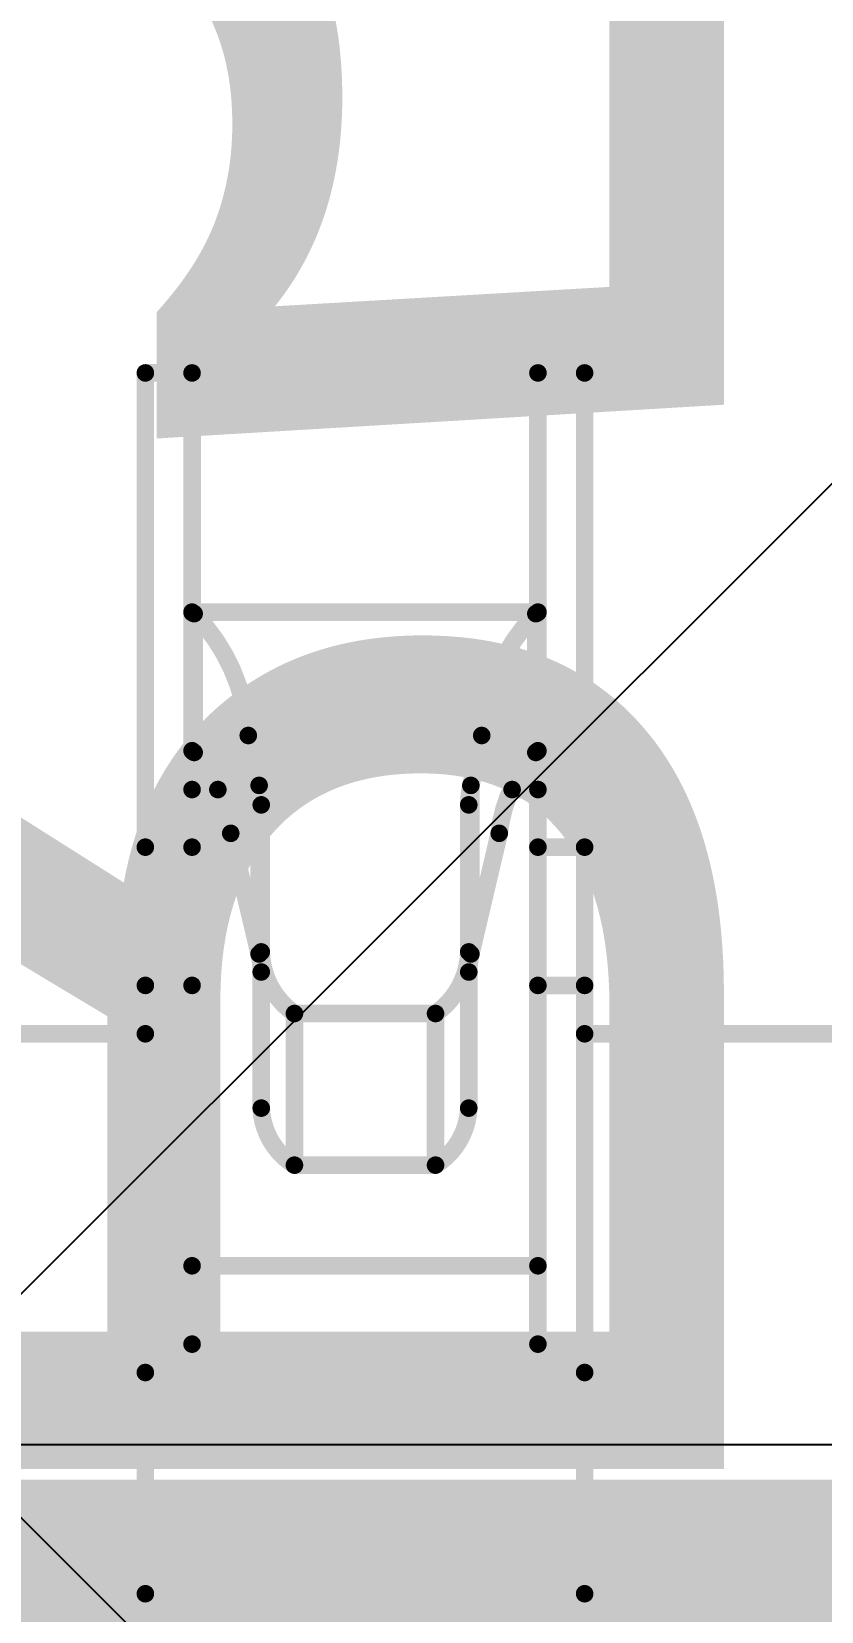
# Model space of a CAD drawing. Header units: inches. Extents: x -11 to 5433, y -4 to 5447.
# Drawn here: x 12.149 to 12.72, y 26.502 to 27.645 of the extents above; entities that cross this region are included whole.
import ezdxf

# ---------------------------------------------------------------- set-up
doc = ezdxf.new("R2010")
doc.units = ezdxf.units.IN
for name, color, linetype in [('Bottom Overlay', 54, 'Continuous'), ('Mechanical 4', 56, 'Continuous'), ('Power', 76, 'Continuous'), ('Top Layer', 1, 'Continuous'), ('Top Solder', 216, 'Continuous')]:
    doc.layers.add(name, color=color, linetype=linetype)
doc.styles.add('Arial', font='', dxfattribs={"height": 0.2})
doc.styles.get('Arial').set_extended_font_data('Arial')

# ---------------------------------------------------------------- blocks, each defined once
blk = doc.blocks.new('TL3340AF160QG_48')
at = {"layer": 'Top Solder'}
blk.add_line((-1.70997118, 0.37511736), (-5443.02270804, 5441.637178679999), dxfattribs=at)
blk = doc.blocks.new('QTH_030_01_L_D_A_K_TR_157')
at = {"layer": 'Top Solder'}
for points in [[(2.49589925, 3.91260076), (3.00409991, 3.91260076), (3.00409991, 2.25940112), (2.49589925, 2.25940112)], [(2.99590079, 3.91260076), (3.504101449999999, 3.91260076), (3.504101449999999, 2.25940112), (2.99590079, 2.25940112)]]:
    blk.add_hatch(color=216, dxfattribs=at).paths.add_polyline_path(points)

msp = doc.modelspace()

# ---------------------------------------------------------------- linework, layer by layer
at = {"layer": 'Mechanical 4'}
for points in [[(12.2311541, 27.39794622, 0.0127, 0.0127, 0), (12.5486541, 27.39794622, 0.0127, 0.0127, 0)], [(12.2311541, 26.5149457, 0.0127, 0.0127, 0), (12.2311541, 27.39794622, 0.0127, 0.0127, 0)], [(12.26490562, 26.69548128, 0.0127, 0.0127, 0), (12.26490562, 27.39794622, 0.0127, 0.0127, 0)], [(12.51490512, 26.69548128, 0.0127, 0.0127, 0), (12.51490512, 27.39794622, 0.0127, 0.0127, 0)], [(12.5486541, 26.5149457, 0.0127, 0.0127, 0), (12.5486541, 27.39794622, 0.0127, 0.0127, 0)], [(12.2649996, 27.224609, 0.0127, 0.0127, -0.03260548544541092), (12.26490308, 27.22474616, 0.0127, 0.0127, 0)], [(12.26490562, 27.22494682, 0.0127, 0.0127, 0), (12.51490512, 27.22494682, 0.0127, 0.0127, 0)], [(12.26507072, 27.22453788, 0.0127, 0.0127, -0.0282875942160531), (12.26500214, 27.224609, 0.0127, 0.0127, 0)], [(12.2651647, 27.22445914, 0.0127, 0.0127, -0.02675080194205189), (12.26507072, 27.22453788, 0.0127, 0.0127, 0)], [(12.26528916, 27.22437278, 0.0127, 0.0127, -0.02199381128060535), (12.2651647, 27.22445914, 0.0127, 0.0127, 0)], [(12.2654568, 27.22427626, 0.0127, 0.0127, -0.01668692771080395), (12.26528916, 27.22437278, 0.0127, 0.0127, 0)], [(12.26566, 27.22416958, 0.0127, 0.0127, -0.00937556205982619), (12.26545426, 27.22427626, 0.0127, 0.0127, 0)], [(12.26589876, 27.22405528, 0.0127, 0.0127, -0.005205298975853999), (12.26566, 27.22416704, 0.0127, 0.0127, 0)], [(12.26589876, 27.22405528, 0.0127, 0.0127, 0), (12.2661553, 27.2239359, 0.0127, 0.0127, 0)], [(12.2661553, 27.2239359, 0.0127, 0.0127, 0), (12.26642454, 27.22381652, 0.0127, 0.0127, 0)], [(12.26642454, 27.12343572, 0.0127, 0.0127, 0), (12.26642454, 27.22381652, 0.0127, 0.0127, 0)], [(12.26642454, 27.22381652, 0.0127, 0.0127, -0.1798941776662689), (12.30553292, 27.13571154, 0.0127, 0.0127, 0)], [(12.47427782, 27.13571154, 0.0127, 0.0127, -0.1798941776662689), (12.5133862, 27.22381652, 0.0127, 0.0127, 0)], [(12.5133862, 27.22381652, 0.0127, 0.0127, 0), (12.51389674, 27.22405274, 0.0127, 0.0127, 0)], [(12.5133862, 27.12343572, 0.0127, 0.0127, 0), (12.5133862, 27.22381652, 0.0127, 0.0127, 0)], [(12.51389674, 27.22405274, 0.0127, 0.0127, 0), (12.51413296, 27.2241645, 0.0127, 0.0127, 0)], [(12.51434378, 27.22427118, 0.0127, 0.0127, -0.007070259451350154), (12.51413296, 27.2241645, 0.0127, 0.0127, 0)], [(12.51451904, 27.22437024, 0.0127, 0.0127, -0.01220881842698286), (12.51434124, 27.22427118, 0.0127, 0.0127, 0)], [(12.51466128, 27.22446168, 0.0127, 0.0127, -0.02261982997595124), (12.51452158, 27.22437024, 0.0127, 0.0127, 0)], [(12.5147578, 27.22454042, 0.0127, 0.0127, -0.03188108957525043), (12.51465874, 27.22446168, 0.0127, 0.0127, 0)], [(12.51482384, 27.22461408, 0.0127, 0.0127, -0.03744577974853225), (12.5147578, 27.22454042, 0.0127, 0.0127, 0)], [(12.51486956, 27.22468012, 0.0127, 0.0127, -0.0326886643407818), (12.51482384, 27.22461154, 0.0127, 0.0127, 0)], [(12.51490258, 27.22474616, 0.0127, 0.0127, -0.01323434463033469), (12.51486702, 27.22468012, 0.0127, 0.0127, 0)], [(12.30553292, 27.13571154, 0.0127, 0.0127, 0), (12.47427782, 27.13571154, 0.0127, 0.0127, 0)], [(12.30553292, 27.13571154, 0.0127, 0.0127, 0), (12.3133866, 27.0996156, 0.0127, 0.0127, 0)], [(12.46642414, 27.0996156, 0.0127, 0.0127, 0), (12.47427782, 27.13571154, 0.0127, 0.0127, 0)], [(12.26500214, 27.1244949, 0.0127, 0.0127, -0.02859692935213173), (12.26490308, 27.12467778, 0.0127, 0.0127, 0)], [(12.2651647, 27.12429678, 0.0127, 0.0127, -0.0543214187780567), (12.26500468, 27.12449744, 0.0127, 0.0127, 0)], [(12.26528916, 27.1241774, 0.0127, 0.0127, -0.02338615149754724), (12.2651647, 27.12429424, 0.0127, 0.0127, 0)], [(12.26545426, 27.12405294, 0.0127, 0.0127, -0.0185623060959966), (12.26528916, 27.12417994, 0.0127, 0.0127, 0)], [(12.26566, 27.12390816, 0.0127, 0.0127, -0.0107369250442713), (12.26545426, 27.1240504, 0.0127, 0.0127, 0)], [(12.26589876, 27.12375576, 0.0127, 0.0127, -0.006054831038659095), (12.26566254, 27.12390816, 0.0127, 0.0127, 0)], [(12.26589876, 27.1237583, 0.0127, 0.0127, 0), (12.2661553, 27.12359828, 0.0127, 0.0127, 0)], [(12.2661553, 27.12359828, 0.0127, 0.0127, 0), (12.26642454, 27.12343572, 0.0127, 0.0127, 0)], [(12.26642454, 27.12343826, 0.0127, 0.0127, -0.1625908253546253), (12.29286594, 27.0649446, 0.0127, 0.0127, 0)], [(12.4869448, 27.0649446, 0.0127, 0.0127, -0.1625908253546254), (12.5133862, 27.12343826, 0.0127, 0.0127, 0)], [(12.5133862, 27.12343572, 0.0127, 0.0127, 0), (12.51389674, 27.12375322, 0.0127, 0.0127, 0)], [(12.51413296, 27.12390308, 0.0127, 0.0127, -0.004820614412890038), (12.51389674, 27.12375322, 0.0127, 0.0127, 0)], [(12.51434124, 27.12404532, 0.0127, 0.0127, -0.008119958908311407), (12.51413042, 27.12390308, 0.0127, 0.0127, 0)], [(12.51451904, 27.12418248, 0.0127, 0.0127, -0.01372913838507651), (12.51434124, 27.12404786, 0.0127, 0.0127, 0)], [(12.51465874, 27.12429932, 0.0127, 0.0127, -0.02446216594437368), (12.51452158, 27.12417994, 0.0127, 0.0127, 0)], [(12.5147578, 27.124406, 0.0127, 0.0127, -0.03231853515355934), (12.51465874, 27.12429932, 0.0127, 0.0127, 0)], [(12.51482384, 27.12450252, 0.0127, 0.0127, -0.03504147991876642), (12.5147578, 27.124406, 0.0127, 0.0127, 0)], [(12.51486956, 27.12459142, 0.0127, 0.0127, -0.02840446096940313), (12.51482384, 27.12450252, 0.0127, 0.0127, 0)], [(12.51490512, 27.12467524, 0.0127, 0.0127, -0.01102179287256251), (12.51486956, 27.12458888, 0.0127, 0.0127, 0)], [(12.3133866, 26.9776575, 0.0127, 0.0127, 0), (12.3133866, 27.0996156, 0.0127, 0.0127, 0)], [(12.3133866, 27.0996156, 0.0127, 0.0127, -0.05365795323476556), (12.31490552, 27.085544, 0.0127, 0.0127, 0)], [(12.46490522, 27.085544, 0.0127, 0.0127, -0.05365795323520318), (12.46642414, 27.0996156, 0.0127, 0.0127, 0)], [(12.46642414, 26.9776575, 0.0127, 0.0127, 0), (12.46642414, 27.0996156, 0.0127, 0.0127, 0)], [(12.26490562, 27.09661078, 0.0127, 0.0127, 0), (12.283567, 27.09661078, 0.0127, 0.0127, 0)], [(12.49624374, 27.09661078, 0.0127, 0.0127, 0), (12.51490512, 27.09661078, 0.0127, 0.0127, 0)], [(12.31490552, 26.86619468, 0.0127, 0.0127, 0), (12.31490552, 27.085544, 0.0127, 0.0127, 0)], [(12.46490522, 26.86619468, 0.0127, 0.0127, 0), (12.46490522, 27.085544, 0.0127, 0.0127, 0)], [(12.2928634, 27.06494714, 0.0127, 0.0127, 0), (12.3133866, 26.9776575, 0.0127, 0.0127, 0)], [(12.46642414, 26.9776575, 0.0127, 0.0127, 0), (12.4869448, 27.06494714, 0.0127, 0.0127, 0)], [(12.2311541, 27.05494462, 0.0127, 0.0127, 0), (12.26490562, 27.05494462, 0.0127, 0.0127, 0)], [(12.51490512, 27.05494462, 0.0127, 0.0127, 0), (12.5486541, 27.05494462, 0.0127, 0.0127, 0)], [(12.3133866, 26.9776575, 0.0127, 0.0127, -0.05786387190151768), (12.31490552, 26.96463492, 0.0127, 0.0127, 0)], [(12.3389136, 26.93460704, 0.0127, 0.0127, -0.2374801051851251), (12.31490552, 26.97917896, 0.0127, 0.0127, 0)], [(12.46490522, 26.97917896, 0.0127, 0.0127, -0.2374801051860468), (12.44089714, 26.93460704, 0.0127, 0.0127, 0)], [(12.46490522, 26.96463492, 0.0127, 0.0127, -0.05786387190108001), (12.46642414, 26.9776575, 0.0127, 0.0127, 0)], [(12.2311541, 26.95494482, 0.0127, 0.0127, 0), (12.26490562, 26.95494482, 0.0127, 0.0127, 0)], [(12.51490512, 26.95494482, 0.0127, 0.0127, 0), (12.5486541, 26.95494482, 0.0127, 0.0127, 0)], [(12.33891614, 26.93460704, 0.0127, 0.0127, 0), (12.4408946, 26.93460704, 0.0127, 0.0127, 0)], [(12.33891614, 26.82494508, 0.0127, 0.0127, 0), (12.33891614, 26.93460704, 0.0127, 0.0127, 0)], [(12.4408946, 26.82494508, 0.0127, 0.0127, 0), (12.4408946, 26.93460704, 0.0127, 0.0127, 0)], [(11.9136541, 26.91994615999999, 0.0127, 0.0127, 0), (12.2311541, 26.91994615999999, 0.0127, 0.0127, 0)], [(12.5486541, 26.91994615999999, 0.0127, 0.0127, 0), (12.8661541, 26.91994615999999, 0.0127, 0.0127, 0)], [(12.3389136, 26.82494762, 0.0127, 0.0127, -0.2473774779348601), (12.31490552, 26.86619722, 0.0127, 0.0127, 0)], [(12.46490522, 26.86619722, 0.0127, 0.0127, -0.2473774779353234), (12.44089714, 26.82494762, 0.0127, 0.0127, 0)], [(12.33891614, 26.82494508, 0.0127, 0.0127, 0), (12.4408946, 26.82494508, 0.0127, 0.0127, 0)], [(12.26490562, 26.75215376, 0.0127, 0.0127, 0), (12.51490512, 26.75215376, 0.0127, 0.0127, 0)], [(12.26490562, 26.69548128, 0.0127, 0.0127, 0), (12.51490512, 26.69548128, 0.0127, 0.0127, 0)], [(12.2311541, 26.67494538, 0.0127, 0.0127, 0), (12.5486541, 26.67494538, 0.0127, 0.0127, 0)], [(12.2311541, 26.5149457, 0.0127, 0.0127, 0), (12.5486541, 26.5149457, 0.0127, 0.0127, 0)]]:
    msp.add_lwpolyline(points, format="xyseb", dxfattribs=at)
for points in [[(12.2279791, 27.39794622, 0.00635, 0.00635, 1), (12.2343291, 27.39794622, 0.00635, 0.00635, 1)], [(12.2279791, 27.39794622, 0.00635, 0.00635, 1), (12.2343291, 27.39794622, 0.00635, 0.00635, 1)], [(12.26173062, 27.39794622, 0.00635, 0.00635, 1), (12.26808062, 27.39794622, 0.00635, 0.00635, 1)], [(12.51173012, 27.39794622, 0.00635, 0.00635, 1), (12.51808012, 27.39794622, 0.00635, 0.00635, 1)], [(12.5454791, 27.39794622, 0.00635, 0.00635, 1), (12.5518291, 27.39794622, 0.00635, 0.00635, 1)], [(12.5454791, 27.39794622, 0.00635, 0.00635, 1), (12.5518291, 27.39794622, 0.00635, 0.00635, 1)], [(12.26172808, 27.22474616, 0.00635, 0.00635, 1), (12.26807808, 27.22474616, 0.00635, 0.00635, 1)], [(12.26173062, 27.22494682, 0.00635, 0.00635, 1), (12.26808062, 27.22494682, 0.00635, 0.00635, 1)], [(12.2618246, 27.224609, 0.00635, 0.00635, 1), (12.2681746, 27.224609, 0.00635, 0.00635, 1)], [(12.26182714, 27.224609, 0.00635, 0.00635, 1), (12.26817714, 27.224609, 0.00635, 0.00635, 1)], [(12.26189572, 27.22453788, 0.00635, 0.00635, 1), (12.26824572, 27.22453788, 0.00635, 0.00635, 1)], [(12.26189572, 27.22453788, 0.00635, 0.00635, 1), (12.26824572, 27.22453788, 0.00635, 0.00635, 1)], [(12.2619897, 27.22445914, 0.00635, 0.00635, 1), (12.2683397, 27.22445914, 0.00635, 0.00635, 1)], [(12.2619897, 27.22445914, 0.00635, 0.00635, 1), (12.2683397, 27.22445914, 0.00635, 0.00635, 1)], [(12.26211416, 27.22437278, 0.00635, 0.00635, 1), (12.26846416, 27.22437278, 0.00635, 0.00635, 1)], [(12.26211416, 27.22437278, 0.00635, 0.00635, 1), (12.26846416, 27.22437278, 0.00635, 0.00635, 1)], [(12.26227926, 27.22427626, 0.00635, 0.00635, 1), (12.26862926, 27.22427626, 0.00635, 0.00635, 1)], [(12.2622818, 27.22427626, 0.00635, 0.00635, 1), (12.2686318, 27.22427626, 0.00635, 0.00635, 1)], [(12.262485, 27.22416958, 0.00635, 0.00635, 1), (12.268835, 27.22416958, 0.00635, 0.00635, 1)], [(12.262485, 27.22416704, 0.00635, 0.00635, 1), (12.268835, 27.22416704, 0.00635, 0.00635, 1)], [(12.26272376, 27.22405528, 0.00635, 0.00635, 1), (12.26907376, 27.22405528, 0.00635, 0.00635, 1)], [(12.26272376, 27.22405528, 0.00635, 0.00635, 1), (12.26907376, 27.22405528, 0.00635, 0.00635, 1)], [(12.2629803, 27.2239359, 0.00635, 0.00635, 1), (12.2693303, 27.2239359, 0.00635, 0.00635, 1)], [(12.2629803, 27.2239359, 0.00635, 0.00635, 1), (12.2693303, 27.2239359, 0.00635, 0.00635, 1)], [(12.26324954, 27.22381652, 0.00635, 0.00635, 1), (12.26959954, 27.22381652, 0.00635, 0.00635, 1)], [(12.26324954, 27.22381652, 0.00635, 0.00635, 1), (12.26959954, 27.22381652, 0.00635, 0.00635, 1)], [(12.26324954, 27.22381652, 0.00635, 0.00635, 1), (12.26959954, 27.22381652, 0.00635, 0.00635, 1)], [(12.5102112, 27.22381652, 0.00635, 0.00635, 1), (12.5165612, 27.22381652, 0.00635, 0.00635, 1)], [(12.5102112, 27.22381652, 0.00635, 0.00635, 1), (12.5165612, 27.22381652, 0.00635, 0.00635, 1)], [(12.5102112, 27.22381652, 0.00635, 0.00635, 1), (12.5165612, 27.22381652, 0.00635, 0.00635, 1)], [(12.51072174, 27.22405274, 0.00635, 0.00635, 1), (12.51707174, 27.22405274, 0.00635, 0.00635, 1)], [(12.51072174, 27.22405274, 0.00635, 0.00635, 1), (12.51707174, 27.22405274, 0.00635, 0.00635, 1)], [(12.51095796, 27.2241645, 0.00635, 0.00635, 1), (12.51730796, 27.2241645, 0.00635, 0.00635, 1)], [(12.51095796, 27.2241645, 0.00635, 0.00635, 1), (12.51730796, 27.2241645, 0.00635, 0.00635, 1)], [(12.51116624, 27.22427118, 0.00635, 0.00635, 1), (12.51751624, 27.22427118, 0.00635, 0.00635, 1)], [(12.51116878, 27.22427118, 0.00635, 0.00635, 1), (12.51751878, 27.22427118, 0.00635, 0.00635, 1)], [(12.51134404, 27.22437024, 0.00635, 0.00635, 1), (12.51769404, 27.22437024, 0.00635, 0.00635, 1)], [(12.51134658, 27.22437024, 0.00635, 0.00635, 1), (12.51769658, 27.22437024, 0.00635, 0.00635, 1)], [(12.51148374, 27.22446168, 0.00635, 0.00635, 1), (12.51783374, 27.22446168, 0.00635, 0.00635, 1)], [(12.51148628, 27.22446168, 0.00635, 0.00635, 1), (12.51783628, 27.22446168, 0.00635, 0.00635, 1)], [(12.5115828, 27.22454042, 0.00635, 0.00635, 1), (12.5179328, 27.22454042, 0.00635, 0.00635, 1)], [(12.5115828, 27.22454042, 0.00635, 0.00635, 1), (12.5179328, 27.22454042, 0.00635, 0.00635, 1)], [(12.51164884, 27.22461408, 0.00635, 0.00635, 1), (12.51799884, 27.22461408, 0.00635, 0.00635, 1)], [(12.51164884, 27.22461154, 0.00635, 0.00635, 1), (12.51799884, 27.22461154, 0.00635, 0.00635, 1)], [(12.51169202, 27.22468012, 0.00635, 0.00635, 1), (12.51804202, 27.22468012, 0.00635, 0.00635, 1)], [(12.51169456, 27.22468012, 0.00635, 0.00635, 1), (12.51804456, 27.22468012, 0.00635, 0.00635, 1)], [(12.51172758, 27.22474616, 0.00635, 0.00635, 1), (12.51807758, 27.22474616, 0.00635, 0.00635, 1)], [(12.51173012, 27.22494682, 0.00635, 0.00635, 1), (12.51808012, 27.22494682, 0.00635, 0.00635, 1)], [(12.30235792, 27.13571154, 0.00635, 0.00635, 1), (12.30870792, 27.13571154, 0.00635, 0.00635, 1)], [(12.30235792, 27.13571154, 0.00635, 0.00635, 1), (12.30870792, 27.13571154, 0.00635, 0.00635, 1)], [(12.30235792, 27.13571154, 0.00635, 0.00635, 1), (12.30870792, 27.13571154, 0.00635, 0.00635, 1)], [(12.47110282, 27.13571154, 0.00635, 0.00635, 1), (12.47745282, 27.13571154, 0.00635, 0.00635, 1)], [(12.47110282, 27.13571154, 0.00635, 0.00635, 1), (12.47745282, 27.13571154, 0.00635, 0.00635, 1)], [(12.47110282, 27.13571154, 0.00635, 0.00635, 1), (12.47745282, 27.13571154, 0.00635, 0.00635, 1)], [(12.26172808, 27.12467778, 0.00635, 0.00635, 1), (12.26807808, 27.12467778, 0.00635, 0.00635, 1)], [(12.26182714, 27.1244949, 0.00635, 0.00635, 1), (12.26817714, 27.1244949, 0.00635, 0.00635, 1)], [(12.26182968, 27.12449744, 0.00635, 0.00635, 1), (12.26817968, 27.12449744, 0.00635, 0.00635, 1)], [(12.2619897, 27.12429678, 0.00635, 0.00635, 1), (12.2683397, 27.12429678, 0.00635, 0.00635, 1)], [(12.2619897, 27.12429424, 0.00635, 0.00635, 1), (12.2683397, 27.12429424, 0.00635, 0.00635, 1)], [(12.26211416, 27.12417994, 0.00635, 0.00635, 1), (12.26846416, 27.12417994, 0.00635, 0.00635, 1)], [(12.26211416, 27.1241774, 0.00635, 0.00635, 1), (12.26846416, 27.1241774, 0.00635, 0.00635, 1)], [(12.26227926, 27.12405294, 0.00635, 0.00635, 1), (12.26862926, 27.12405294, 0.00635, 0.00635, 1)], [(12.26227926, 27.1240504, 0.00635, 0.00635, 1), (12.26862926, 27.1240504, 0.00635, 0.00635, 1)], [(12.262485, 27.12390816, 0.00635, 0.00635, 1), (12.268835, 27.12390816, 0.00635, 0.00635, 1)], [(12.26248754, 27.12390816, 0.00635, 0.00635, 1), (12.26883754, 27.12390816, 0.00635, 0.00635, 1)], [(12.26272376, 27.1237583, 0.00635, 0.00635, 1), (12.26907376, 27.1237583, 0.00635, 0.00635, 1)], [(12.26272376, 27.12375576, 0.00635, 0.00635, 1), (12.26907376, 27.12375576, 0.00635, 0.00635, 1)], [(12.2629803, 27.12359828, 0.00635, 0.00635, 1), (12.2693303, 27.12359828, 0.00635, 0.00635, 1)], [(12.2629803, 27.12359828, 0.00635, 0.00635, 1), (12.2693303, 27.12359828, 0.00635, 0.00635, 1)], [(12.26324954, 27.12343826, 0.00635, 0.00635, 1), (12.26959954, 27.12343826, 0.00635, 0.00635, 1)], [(12.26324954, 27.12343572, 0.00635, 0.00635, 1), (12.26959954, 27.12343572, 0.00635, 0.00635, 1)], [(12.26324954, 27.12343572, 0.00635, 0.00635, 1), (12.26959954, 27.12343572, 0.00635, 0.00635, 1)], [(12.5102112, 27.12343826, 0.00635, 0.00635, 1), (12.5165612, 27.12343826, 0.00635, 0.00635, 1)], [(12.5102112, 27.12343572, 0.00635, 0.00635, 1), (12.5165612, 27.12343572, 0.00635, 0.00635, 1)], [(12.5102112, 27.12343572, 0.00635, 0.00635, 1), (12.5165612, 27.12343572, 0.00635, 0.00635, 1)], [(12.51072174, 27.12375322, 0.00635, 0.00635, 1), (12.51707174, 27.12375322, 0.00635, 0.00635, 1)], [(12.51072174, 27.12375322, 0.00635, 0.00635, 1), (12.51707174, 27.12375322, 0.00635, 0.00635, 1)], [(12.51095542, 27.12390308, 0.00635, 0.00635, 1), (12.51730542, 27.12390308, 0.00635, 0.00635, 1)], [(12.51095796, 27.12390308, 0.00635, 0.00635, 1), (12.51730796, 27.12390308, 0.00635, 0.00635, 1)], [(12.51116624, 27.12404786, 0.00635, 0.00635, 1), (12.51751624, 27.12404786, 0.00635, 0.00635, 1)], [(12.51116624, 27.12404532, 0.00635, 0.00635, 1), (12.51751624, 27.12404532, 0.00635, 0.00635, 1)], [(12.51134404, 27.12418248, 0.00635, 0.00635, 1), (12.51769404, 27.12418248, 0.00635, 0.00635, 1)], [(12.51134658, 27.12417994, 0.00635, 0.00635, 1), (12.51769658, 27.12417994, 0.00635, 0.00635, 1)], [(12.51148374, 27.12429932, 0.00635, 0.00635, 1), (12.51783374, 27.12429932, 0.00635, 0.00635, 1)], [(12.51148374, 27.12429932, 0.00635, 0.00635, 1), (12.51783374, 27.12429932, 0.00635, 0.00635, 1)], [(12.5115828, 27.124406, 0.00635, 0.00635, 1), (12.5179328, 27.124406, 0.00635, 0.00635, 1)], [(12.5115828, 27.124406, 0.00635, 0.00635, 1), (12.5179328, 27.124406, 0.00635, 0.00635, 1)], [(12.51164884, 27.12450252, 0.00635, 0.00635, 1), (12.51799884, 27.12450252, 0.00635, 0.00635, 1)], [(12.51164884, 27.12450252, 0.00635, 0.00635, 1), (12.51799884, 27.12450252, 0.00635, 0.00635, 1)], [(12.51169456, 27.12459142, 0.00635, 0.00635, 1), (12.51804456, 27.12459142, 0.00635, 0.00635, 1)], [(12.51169456, 27.12458888, 0.00635, 0.00635, 1), (12.51804456, 27.12458888, 0.00635, 0.00635, 1)], [(12.51173012, 27.12467524, 0.00635, 0.00635, 1), (12.51808012, 27.12467524, 0.00635, 0.00635, 1)], [(12.3102116, 27.0996156, 0.00635, 0.00635, 1), (12.3165616, 27.0996156, 0.00635, 0.00635, 1)], [(12.3102116, 27.0996156, 0.00635, 0.00635, 1), (12.3165616, 27.0996156, 0.00635, 0.00635, 1)], [(12.3102116, 27.0996156, 0.00635, 0.00635, 1), (12.3165616, 27.0996156, 0.00635, 0.00635, 1)], [(12.46324914, 27.0996156, 0.00635, 0.00635, 1), (12.46959914, 27.0996156, 0.00635, 0.00635, 1)], [(12.46324914, 27.0996156, 0.00635, 0.00635, 1), (12.46959914, 27.0996156, 0.00635, 0.00635, 1)], [(12.46324914, 27.0996156, 0.00635, 0.00635, 1), (12.46959914, 27.0996156, 0.00635, 0.00635, 1)], [(12.26173062, 27.09661078, 0.00635, 0.00635, 1), (12.26808062, 27.09661078, 0.00635, 0.00635, 1)], [(12.280392, 27.09661078, 0.00635, 0.00635, 1), (12.286742, 27.09661078, 0.00635, 0.00635, 1)], [(12.49306874, 27.09661078, 0.00635, 0.00635, 1), (12.49941874, 27.09661078, 0.00635, 0.00635, 1)], [(12.51173012, 27.09661078, 0.00635, 0.00635, 1), (12.51808012, 27.09661078, 0.00635, 0.00635, 1)], [(12.31173052, 27.085544, 0.00635, 0.00635, 1), (12.31808052, 27.085544, 0.00635, 0.00635, 1)], [(12.31173052, 27.085544, 0.00635, 0.00635, 1), (12.31808052, 27.085544, 0.00635, 0.00635, 1)], [(12.46173022, 27.085544, 0.00635, 0.00635, 1), (12.46808022, 27.085544, 0.00635, 0.00635, 1)], [(12.46173022, 27.085544, 0.00635, 0.00635, 1), (12.46808022, 27.085544, 0.00635, 0.00635, 1)], [(12.2896884, 27.06494714, 0.00635, 0.00635, 1), (12.2960384, 27.06494714, 0.00635, 0.00635, 1)], [(12.28969094, 27.0649446, 0.00635, 0.00635, 1), (12.29604094, 27.0649446, 0.00635, 0.00635, 1)], [(12.4837698, 27.06494714, 0.00635, 0.00635, 1), (12.4901198, 27.06494714, 0.00635, 0.00635, 1)], [(12.4837698, 27.0649446, 0.00635, 0.00635, 1), (12.4901198, 27.0649446, 0.00635, 0.00635, 1)], [(12.2279791, 27.05494462, 0.00635, 0.00635, 1), (12.2343291, 27.05494462, 0.00635, 0.00635, 1)], [(12.26173062, 27.05494462, 0.00635, 0.00635, 1), (12.26808062, 27.05494462, 0.00635, 0.00635, 1)], [(12.51173012, 27.05494462, 0.00635, 0.00635, 1), (12.51808012, 27.05494462, 0.00635, 0.00635, 1)], [(12.5454791, 27.05494462, 0.00635, 0.00635, 1), (12.5518291, 27.05494462, 0.00635, 0.00635, 1)], [(12.3102116, 26.9776575, 0.00635, 0.00635, 1), (12.3165616, 26.9776575, 0.00635, 0.00635, 1)], [(12.3102116, 26.9776575, 0.00635, 0.00635, 1), (12.3165616, 26.9776575, 0.00635, 0.00635, 1)], [(12.3102116, 26.9776575, 0.00635, 0.00635, 1), (12.3165616, 26.9776575, 0.00635, 0.00635, 1)], [(12.31173052, 26.97917896, 0.00635, 0.00635, 1), (12.31808052, 26.97917896, 0.00635, 0.00635, 1)], [(12.46173022, 26.97917896, 0.00635, 0.00635, 1), (12.46808022, 26.97917896, 0.00635, 0.00635, 1)], [(12.46324914, 26.9776575, 0.00635, 0.00635, 1), (12.46959914, 26.9776575, 0.00635, 0.00635, 1)], [(12.46324914, 26.9776575, 0.00635, 0.00635, 1), (12.46959914, 26.9776575, 0.00635, 0.00635, 1)], [(12.46324914, 26.9776575, 0.00635, 0.00635, 1), (12.46959914, 26.9776575, 0.00635, 0.00635, 1)], [(12.31173052, 26.96463492, 0.00635, 0.00635, 1), (12.31808052, 26.96463492, 0.00635, 0.00635, 1)], [(12.46173022, 26.96463492, 0.00635, 0.00635, 1), (12.46808022, 26.96463492, 0.00635, 0.00635, 1)], [(12.2279791, 26.95494482, 0.00635, 0.00635, 1), (12.2343291, 26.95494482, 0.00635, 0.00635, 1)], [(12.26173062, 26.95494482, 0.00635, 0.00635, 1), (12.26808062, 26.95494482, 0.00635, 0.00635, 1)], [(12.51173012, 26.95494482, 0.00635, 0.00635, 1), (12.51808012, 26.95494482, 0.00635, 0.00635, 1)], [(12.5454791, 26.95494482, 0.00635, 0.00635, 1), (12.5518291, 26.95494482, 0.00635, 0.00635, 1)], [(12.3357386, 26.93460704, 0.00635, 0.00635, 1), (12.3420886, 26.93460704, 0.00635, 0.00635, 1)], [(12.33574114, 26.93460704, 0.00635, 0.00635, 1), (12.34209114, 26.93460704, 0.00635, 0.00635, 1)], [(12.33574114, 26.93460704, 0.00635, 0.00635, 1), (12.34209114, 26.93460704, 0.00635, 0.00635, 1)], [(12.4377196, 26.93460704, 0.00635, 0.00635, 1), (12.4440696, 26.93460704, 0.00635, 0.00635, 1)], [(12.4377196, 26.93460704, 0.00635, 0.00635, 1), (12.4440696, 26.93460704, 0.00635, 0.00635, 1)], [(12.43772214, 26.93460704, 0.00635, 0.00635, 1), (12.44407214, 26.93460704, 0.00635, 0.00635, 1)], [(12.2279791, 26.91994615999999, 0.00635, 0.00635, 1), (12.2343291, 26.91994615999999, 0.00635, 0.00635, 1)], [(12.5454791, 26.91994615999999, 0.00635, 0.00635, 1), (12.5518291, 26.91994615999999, 0.00635, 0.00635, 1)], [(12.31173052, 26.86619722, 0.00635, 0.00635, 1), (12.31808052, 26.86619722, 0.00635, 0.00635, 1)], [(12.31173052, 26.86619468, 0.00635, 0.00635, 1), (12.31808052, 26.86619468, 0.00635, 0.00635, 1)], [(12.46173022, 26.86619722, 0.00635, 0.00635, 1), (12.46808022, 26.86619722, 0.00635, 0.00635, 1)], [(12.46173022, 26.86619468, 0.00635, 0.00635, 1), (12.46808022, 26.86619468, 0.00635, 0.00635, 1)], [(12.3357386, 26.82494762, 0.00635, 0.00635, 1), (12.3420886, 26.82494762, 0.00635, 0.00635, 1)], [(12.33574114, 26.82494508, 0.00635, 0.00635, 1), (12.34209114, 26.82494508, 0.00635, 0.00635, 1)], [(12.33574114, 26.82494508, 0.00635, 0.00635, 1), (12.34209114, 26.82494508, 0.00635, 0.00635, 1)], [(12.4377196, 26.82494508, 0.00635, 0.00635, 1), (12.4440696, 26.82494508, 0.00635, 0.00635, 1)], [(12.4377196, 26.82494508, 0.00635, 0.00635, 1), (12.4440696, 26.82494508, 0.00635, 0.00635, 1)], [(12.43772214, 26.82494762, 0.00635, 0.00635, 1), (12.44407214, 26.82494762, 0.00635, 0.00635, 1)], [(12.26173062, 26.75215376, 0.00635, 0.00635, 1), (12.26808062, 26.75215376, 0.00635, 0.00635, 1)], [(12.51173012, 26.75215376, 0.00635, 0.00635, 1), (12.51808012, 26.75215376, 0.00635, 0.00635, 1)], [(12.26173062, 26.69548128, 0.00635, 0.00635, 1), (12.26808062, 26.69548128, 0.00635, 0.00635, 1)], [(12.26173062, 26.69548128, 0.00635, 0.00635, 1), (12.26808062, 26.69548128, 0.00635, 0.00635, 1)], [(12.51173012, 26.69548128, 0.00635, 0.00635, 1), (12.51808012, 26.69548128, 0.00635, 0.00635, 1)], [(12.51173012, 26.69548128, 0.00635, 0.00635, 1), (12.51808012, 26.69548128, 0.00635, 0.00635, 1)], [(12.2279791, 26.67494538, 0.00635, 0.00635, 1), (12.2343291, 26.67494538, 0.00635, 0.00635, 1)], [(12.5454791, 26.67494538, 0.00635, 0.00635, 1), (12.5518291, 26.67494538, 0.00635, 0.00635, 1)], [(12.2279791, 26.5149457, 0.00635, 0.00635, 1), (12.2343291, 26.5149457, 0.00635, 0.00635, 1)], [(12.2279791, 26.5149457, 0.00635, 0.00635, 1), (12.2343291, 26.5149457, 0.00635, 0.00635, 1)], [(12.5454791, 26.5149457, 0.00635, 0.00635, 1), (12.5518291, 26.5149457, 0.00635, 0.00635, 1)], [(12.5454791, 26.5149457, 0.00635, 0.00635, 1), (12.5518291, 26.5149457, 0.00635, 0.00635, 1)]]:
    msp.add_lwpolyline(points, format="xyseb", close=True, dxfattribs=at)
at = {"layer": 'Power'}
msp.add_line((12.43097336, 26.28023192), (11.66406862, 27.04713666), dxfattribs=at)
at = {"layer": 'Top Layer'}
msp.add_line((14.84009732, 26.62274584), (11.43752094, 26.62274584), dxfattribs=at)

# ---------------------------------------------------------------- block references
for name, p, rotation in [('TL3340AF160QG_48', (-8.78504466, 4.4704), 270), ('QTH_030_01_L_D_A_K_TR_157', (15.3105993, 28.85674696), 180)]:
    msp.add_blockref(name, p, dxfattribs=dict(rotation=rotation))

# ---------------------------------------------------------------- texts
at = {"layer": 'Bottom Overlay', "style": 'Arial', "text_generation_flag": 2}
msp.add_text('R56', height=0.7619999999999999, rotation=270, dxfattribs=at).set_placement((11.88732446, 26.5179302))

doc.saveas('drawing.dxf')
